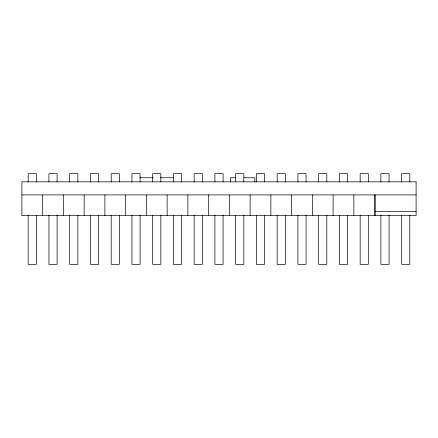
<?xml version="1.0" encoding="UTF-8"?>
<svg xmlns="http://www.w3.org/2000/svg" width="438" height="438" viewBox="0 0 438 438"><rect width="100%" height="100%" fill="white"/><g stroke="black" fill="none" stroke-linecap="round" stroke-linejoin="round"><path stroke-width="0.66" d="M139.799 177.751L153.409 177.751M160.215 177.751L173.831 177.751M235.803 177.751L230.355 177.751L230.355 181.836M243.966 177.751L254.861 177.751L254.861 181.836M21.9 194.905L416.1 194.905M375.256 211.565L416.1 211.565M409.809 181.847L409.809 173.667L401.641 173.667L401.641 181.847M409.809 215.25L409.809 264.333L401.641 264.333L401.641 215.25M389.064 181.847L389.064 173.667L380.896 173.667L380.896 181.847M389.064 215.25L389.064 264.333L380.896 264.333L380.896 215.25M375.256 194.905L375.256 215.649M374.605 194.905L374.605 215.649M368.314 181.847L368.314 173.667L360.151 173.667L360.151 181.847M368.314 215.25L368.314 264.333L360.151 264.333L360.151 215.25M353.86 194.905L353.86 215.649M347.569 181.847L347.569 173.667L339.401 173.667L339.401 181.847M347.569 215.25L347.569 264.333L339.401 264.333L339.401 215.25M333.11 194.905L333.11 215.649M326.819 181.847L326.819 173.667L318.656 173.667L318.656 181.847M326.819 215.25L326.819 264.333L318.656 264.333L318.656 215.25M312.365 194.905L312.365 215.649M306.074 181.847L306.074 173.667L297.906 173.667L297.906 181.847M306.074 215.25L306.074 264.333L297.906 264.333L297.906 215.25M291.615 194.905L291.615 215.649M285.33 181.847L285.33 173.667L277.161 173.667L277.161 181.847M285.33 215.25L285.33 264.333L277.161 264.333L277.161 215.25M270.87 194.905L270.87 215.649M264.579 181.847L264.579 173.667L256.411 173.667L256.411 181.847M264.579 215.25L264.579 264.333L256.411 264.333L256.411 215.25M250.12 194.905L250.12 215.649M243.835 181.847L243.835 173.667L235.666 173.667L235.666 181.847M243.835 215.25L243.835 264.333L235.666 264.333L235.666 215.25M229.375 194.905L229.375 215.649M223.084 181.847L223.084 173.667L214.916 173.667L214.916 181.847M223.084 215.25L223.084 264.333L214.916 264.333L214.916 215.25M208.625 194.905L208.625 215.649M202.34 181.847L202.34 173.667L194.171 173.667L194.171 181.847M202.34 215.25L202.34 264.333L194.171 264.333L194.171 215.25M187.88 194.905L187.88 215.649M181.589 181.847L181.589 173.667L173.421 173.667L173.421 181.847M181.589 215.25L181.589 264.333L173.421 264.333L173.421 215.25M167.13 194.905L167.13 215.649M160.845 181.847L160.845 173.667L152.676 173.667L152.676 181.847M160.845 215.25L160.845 264.333L152.676 264.333L152.676 215.25M146.385 194.905L146.385 215.649M140.094 181.847L140.094 173.667L131.926 173.667L131.926 181.847M140.094 215.25L140.094 264.333L131.926 264.333L131.926 215.25M125.635 194.905L125.635 215.649M119.35 181.847L119.35 173.667L111.181 173.667L111.181 181.847M119.35 215.25L119.35 264.333L111.181 264.333L111.181 215.25M104.89 194.905L104.89 215.649M98.599 181.847L98.599 173.667L90.431 173.667L90.431 181.847M98.599 215.25L98.599 264.333L90.431 264.333L90.431 215.25M84.14 194.905L84.14 215.649M77.854 181.847L77.854 173.667L69.686 173.667L69.686 181.847M77.854 215.25L77.854 264.333L69.686 264.333L69.686 215.25M63.395 194.905L63.395 215.649M57.104 181.847L57.104 173.667L48.936 173.667L48.936 181.847M57.104 215.25L57.104 264.333L48.936 264.333L48.936 215.25M42.645 194.905L42.645 215.649M36.359 181.847L36.359 173.667L28.191 173.667L28.191 181.847M36.359 215.25L36.359 264.333L28.191 264.333L28.191 215.25M416.1 181.836L21.9 181.836L21.9 215.649L416.1 215.649L416.1 181.836"/></g></svg>
